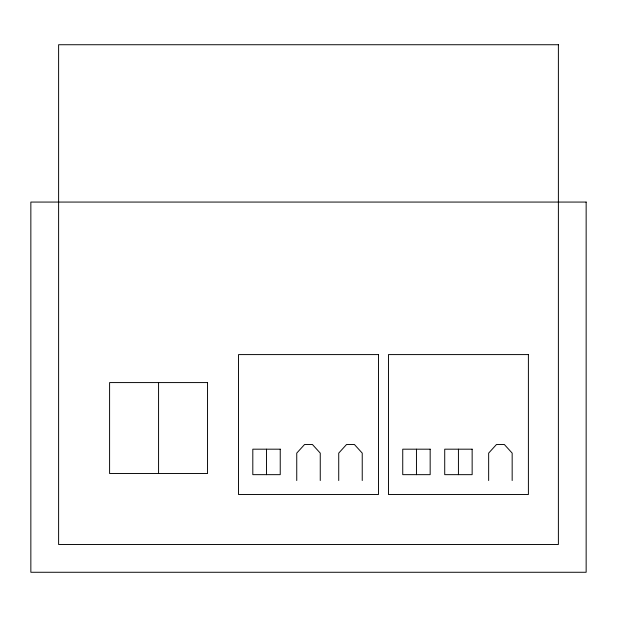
<?xml version="1.0" encoding="UTF-8"?>
<svg xmlns="http://www.w3.org/2000/svg" width="617" height="617" viewBox="0 0 617 617"><rect width="100%" height="100%" fill="white"/><g stroke="black" fill="none" stroke-linecap="round" stroke-linejoin="round"><path stroke-width="0.93" d="M512.164 480.535L512.164 453.102L504.328 444.487L496.492 444.487L488.656 453.102L488.656 480.535M458.431 449.184L458.431 474.658M416.452 449.184L416.452 474.658M362.233 480.535L362.233 453.102L354.397 444.487L346.561 444.487L338.725 453.102L338.725 480.535M320.254 480.535L320.254 453.102L312.418 444.487L304.582 444.487L296.746 453.102L296.746 480.535M266.521 449.184L266.521 474.658M158.569 382.579L158.569 473.532M558.385 44.733L58.615 44.733L58.615 544.502L558.385 544.502L558.385 44.733M586.15 202.067L30.85 202.067L30.85 572.268L586.15 572.268L586.15 202.067M378.468 354.59L238.532 354.59L238.532 494.526L378.468 494.526L378.468 354.59M528.399 354.59L388.463 354.59L388.463 494.526L528.399 494.526L528.399 354.59M207.543 382.579L109.595 382.579L109.595 473.532L207.543 473.532L207.543 382.579M280.234 449.184L252.808 449.184L252.808 474.658L280.234 474.658L280.234 449.184M430.165 449.184L402.739 449.184L402.739 474.658L430.165 474.658L430.165 449.184M472.144 449.184L444.718 449.184L444.718 474.658L472.144 474.658L472.144 449.184"/></g></svg>
